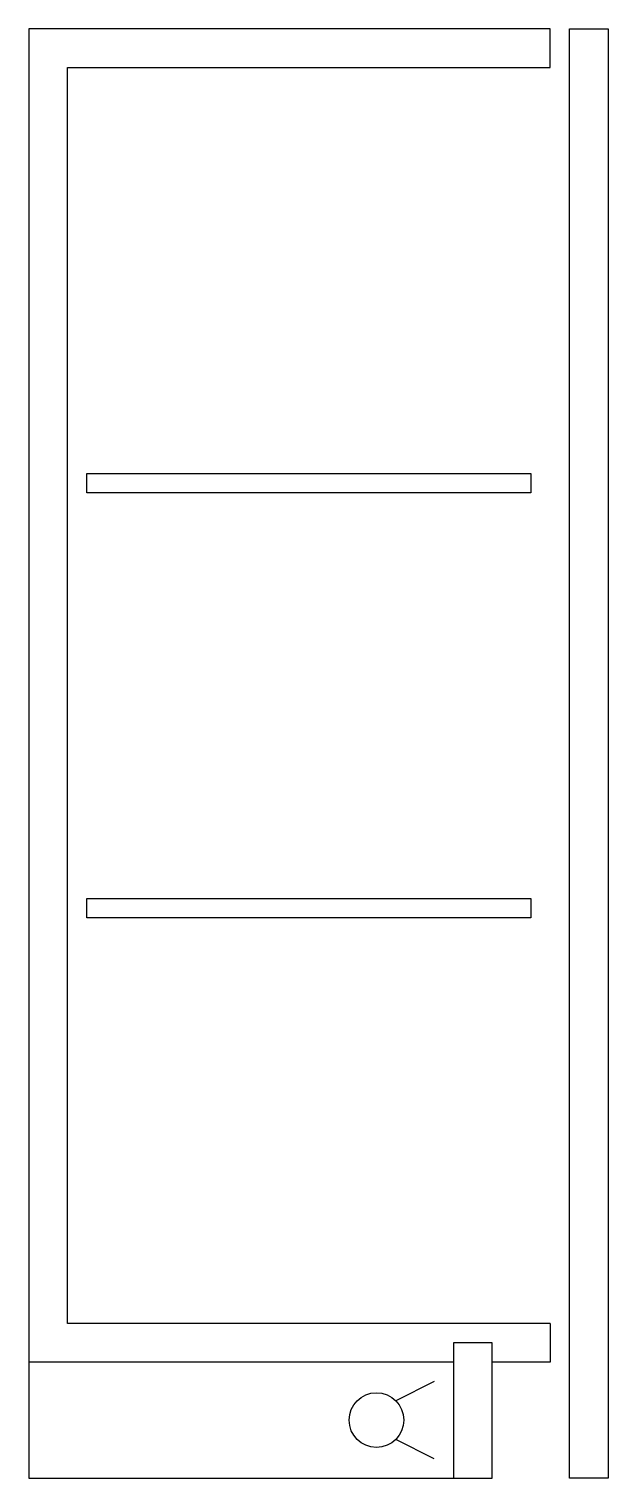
# Model space of a CAD drawing. Extents: x -30 to 0, y 0 to 75.
import ezdxf

# ---------------------------------------------------------------- set-up
doc = ezdxf.new("R2010")
doc.units = 0
doc.header["$LTSCALE"] = 25
doc.header["$MEASUREMENT"] = 0
doc.layers.get('0').update_dxf_attribs({"linetype": 'CONTINUOUS'})

msp = doc.modelspace()

# ---------------------------------------------------------------- linework, layer by layer
at = {"color": 0, "linetype": 'ByBlock'}
for p, q in [((-3, 75), (-30, 75)), ((-30, 75), (-30, 0)), ((-3, 73), (-3, 75)), ((-2, 75), (0, 75)), ((-2, 0), (-2, 75)), ((0, 75), (0, 0)), ((-28, 8), (-28, 73)), ((-28, 73), (-3, 73)), ((-27, 52), (-4, 52)), ((-27, 51), (-27, 52)), ((-4, 52), (-4, 51)), ((-4, 51), (-27, 51)), ((-27, 30), (-4, 30)), ((-27, 29), (-27, 30)), ((-4, 30), (-4, 29)), ((-4, 29), (-27, 29)), ((-3, 8), (-28, 8)), ((-3, 8), (-3, 6)), ((-6, 7), (-8, 7)), ((-8, 7), (-8, 0)), ((-6, 0), (-6, 7)), ((-8, 6), (-30, 6)), ((-3, 6), (-6, 6)), ((-9, 5), (-11, 4)), ((-9, 1), (-11, 2)), ((-30, 0), (-6, 0)), ((0, 0), (-2, 0))]:
    msp.add_line(p, q, dxfattribs=at)
msp.add_circle((-12, 3), 1.414, dxfattribs=at)

doc.saveas('drawing.dxf')
